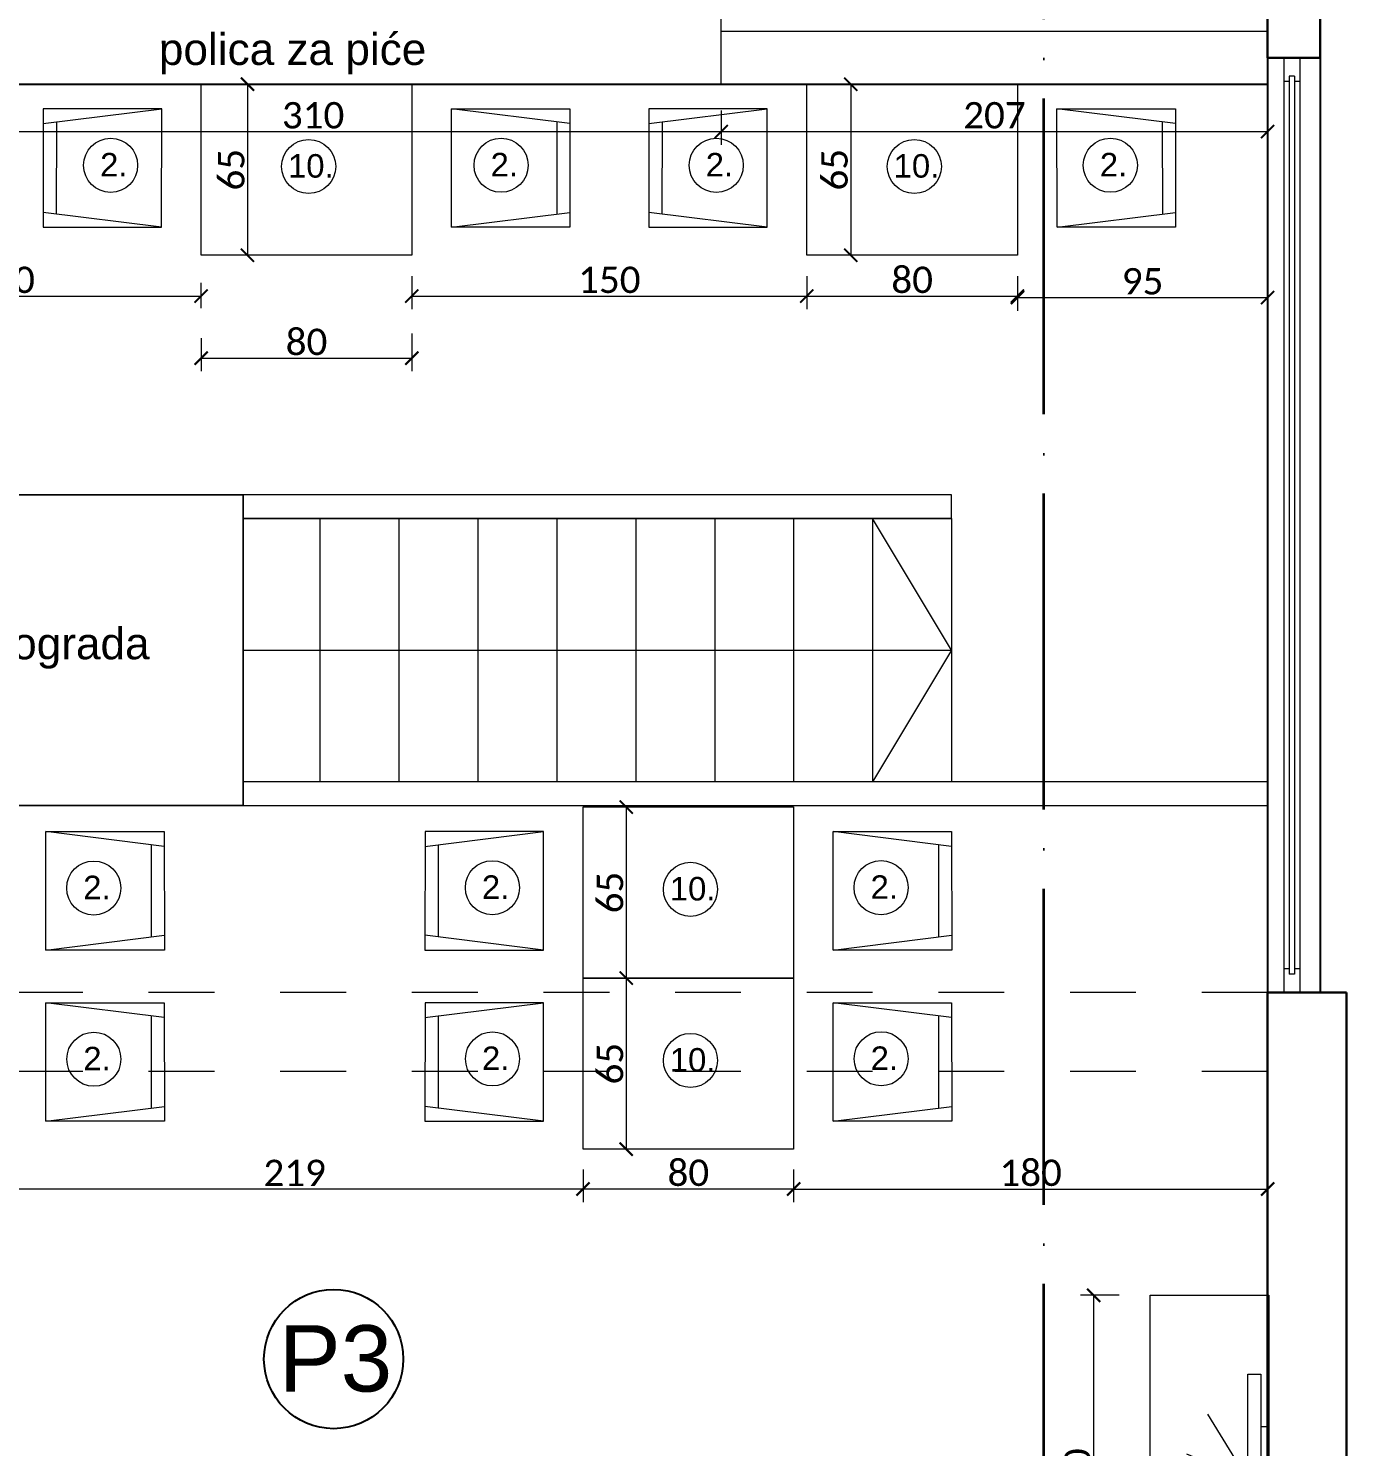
# Model space of a CAD drawing. Header units: centimetres. Extents: x -26724 to 60145, y -23645 to 6771.
# Drawn here: x -18456 to -17955, y -2598 to -2059 of the extents above; entities that cross this region are included whole.
import ezdxf

# ---------------------------------------------------------------- set-up
doc = ezdxf.new("R2010")
doc.units = ezdxf.units.CM
for name, pattern in [('ACAD_ISO04W100', [30, 24, -3, 0, -3]), ('AUSGEZOGEN', [0]), ('DALEKOVOD_VN', [5, 2.5, -2.5])]:
    doc.linetypes.add(name, pattern=pattern)
doc.layers.add('3.IZGLED 2', color=7, linetype='Continuous', lineweight=9, true_color=0x4a4a4a)
doc.layers.add('IZGLED 2', color=253, linetype='Continuous', lineweight=9, true_color=0x828282)
for name, color, linetype, lineweight in [('4.KOTE', 88, 'Continuous', 15), ('namestaj', 8, 'Continuous', 9), ('namjestaj', 150, 'Continuous', 5), ('otvori', 5, 'Continuous', 20), ('prozori', 140, 'Continuous', 13), ('zid', 7, 'Continuous', 40)]:
    doc.layers.add(name, color=color, linetype=linetype, lineweight=lineweight)
doc.layers.add('pozicije', color=7, linetype='Continuous')
doc.layers.add('tekst @ 50', color=7, linetype='Continuous')
doc.styles.add('0.12', font='arial.ttf', dxfattribs={"height": 0.12})
doc.styles.add('0.15', font='arial.ttf', dxfattribs={"height": 0.15})
doc.styles.add('Notes', font='arial.ttf', dxfattribs={"height": 3})
doc.styles.get("Standard").update_dxf_attribs({"font": 'calibri.ttf'})
doc.dimstyles.new('ja 1 50', dxfattribs={"dimtxt": 10, "dimasz": 5, "dimexe": 5, "dimexo": 5, "dimgap": 1, "dimtad": 1, "dimdec": 0, "dimtxsty": 'Standard', "dimblk": 'ARCHTICK', "dimcen": 2.5, "dimclrd": 256, "dimclrt": 7, "dimadec": 0, "dimazin": 0, "dimtfac": 1, "dimtdec": 0, "dimtix": 1, "dimtmove": 1, "dimatfit": 3, "dimldrblk": 'ARCHTICK', "dimfxl": 10, "dimfxlon": 1, "dimlwd": 0, "dimlwe": 9, "dimarcsym": 0})

# ---------------------------------------------------------------- blocks, each defined once
blk = doc.blocks.new('HHH')
at = {"layer": 'namjestaj', "linetype": 'AUSGEZOGEN', "lineweight": 18, "transparency": 33554687}
for p, q in [((2714.05, 1003.58, 13.5), (2714.05, 1068.58, 13.5)), ((2714.05, 1068.58, 13.5), (2794.05, 1068.58, 13.5)), ((2794.05, 1068.58, 13.5), (2794.05, 1003.58, 13.5)), ((2654.05, 1059.22, 13.5), (2654.03, 1014.22, 13.5)), ((2699.05, 1059.2, 13.5), (2654.05, 1059.22, 13.5)), ((2654.05, 1053.59, 13.5), (2699.05, 1059.2, 13.5)), ((2699.03, 1014.2, 13.5), (2699.05, 1059.2, 13.5)), ((2809.05, 1059.2, 13.5), (2854.05, 1059.22, 13.5)), ((2854.05, 1053.59, 13.5), (2809.05, 1059.2, 13.5)), ((2809.07, 1014.2, 13.5), (2809.05, 1059.2, 13.5)), ((2854.05, 1059.22, 13.5), (2854.07, 1014.22, 13.5)), ((2659.05, 1054.22, 13.5), (2659.03, 1019.22, 13.5)), ((2849.05, 1054.22, 13.5), (2849.07, 1019.22, 13.5)), ((2699.03, 1014.2, 13.5), (2654.03, 1019.84, 13.5)), ((2809.07, 1014.2, 13.5), (2854.07, 1019.84, 13.5)), ((2654.03, 1014.22, 13.5), (2699.03, 1014.2, 13.5)), ((2654.03, 1014.22, 13.5), (2654.03, 1014.22, 13.5)), ((2854.07, 1014.22, 13.5), (2809.07, 1014.2, 13.5)), ((2854.07, 1014.22, 13.5), (2854.07, 1014.22, 13.5)), ((2794.05, 1003.58, 13.5), (2714.05, 1003.58, 13.5)), ((2794.05, 1003.58, 13.5), (2794.05, 1003.58, 13.5))]:
    blk.add_line(p, q, dxfattribs=at)
blk = doc.blocks.new('UYYYYUUUUY')
at = {"layer": 'namestaj'}
for p, q in [((5448.04, -7059.31), (5437.38, -7076.64)), ((5424.75, -7104.17), (5424.75, -7064.17)), ((5424.75, -7064.17), (5427.75, -7064.17)), ((5440.91, -7080.76), (5455.81, -7074.54)), ((5440.91, -7087.58), (5455.81, -7093.79)), ((5448.04, -7109.03), (5437.38, -7091.7)), ((5427.75, -7104.17), (5424.75, -7104.17))]:
    blk.add_line(p, q, dxfattribs=at)
blk.add_lwpolyline([(5432.75, -7124.17), (5432.75, -7044.17), (5427.75, -7044.17), (5427.75, -7124.17), (5432.75, -7124.17)], dxfattribs=at)
blk = doc.blocks.new('_ArchTick')
at = {"color": 0, "linetype": 'ByBlock', "const_width": 0.15}
blk.add_lwpolyline([(-0.5, -0.5), (0.5, 0.5)], dxfattribs=at)
blk = doc.blocks.new('*D2573')
at = {"layer": '4.KOTE', "color": 0, "lineweight": 9, "transparency": 16777216}
for p, q in [((-18240.07, 11.97), (-18240.07, 25.19)), ((-18150.07, 10.19), (-18150.07, 25.19))]:
    blk.add_line(p, q, dxfattribs=at)
at = {"layer": '4.KOTE', "lineweight": 0, "transparency": 16777216}
blk.add_line((-18240.07, 20.19), (-18150.07, 20.19), dxfattribs=at)
at = {"layer": 'Defpoints', "color": 0, "transparency": 16777216}
for p in [(-18150.07, 20.19), (-18240.07, 0, 13.5), (-18150.07, -2870.26, 13.5)]:
    blk.add_point(p, dxfattribs=at)
at = {"layer": '4.KOTE', "lineweight": 0, "transparency": 16777216, "xscale": 5, "yscale": 5, "zscale": 5, "rotation": 180}
blk.add_blockref('_ArchTick', (-18240.07, 20.19), dxfattribs=at)
at = {"layer": '4.KOTE', "lineweight": 0, "transparency": 16777216, "xscale": 5, "yscale": 5, "zscale": 5}
blk.add_blockref('_ArchTick', (-18150.07, 20.19), dxfattribs=at)
at = {"layer": '4.KOTE', "color": 7, "transparency": 16777216, "insert": (-18195.07, 26.31), "char_height": 10, "attachment_point": 5}
blk.add_mtext('90', dxfattribs=at)
blk = doc.blocks.new('*D2589')
at = {"layer": '4.KOTE', "color": 0, "lineweight": 9, "transparency": 16777216}
for p, q in [((-18041.43, -2540.26), (-18056.17, -2540.26)), ((-18041.51, -2680.26), (-18056.17, -2680.26))]:
    blk.add_line(p, q, dxfattribs=at)
at = {"layer": '4.KOTE', "lineweight": 0, "transparency": 16777216}
blk.add_line((-18051.17, -2540.26), (-18051.17, -2680.26), dxfattribs=at)
at = {"layer": 'Defpoints', "color": 0, "transparency": 16777216}
for p in [(-17985.07, -2540.26, 13.5), (-18051.17, -2680.26), (-17994.28, -2680.26, 13.5)]:
    blk.add_point(p, dxfattribs=at)
at = {"layer": '4.KOTE', "lineweight": 0, "transparency": 16777216, "xscale": 5, "yscale": 5, "zscale": 5}
for p, rotation in [((-18051.17, -2540.26), 90), ((-18051.17, -2680.26), 270)]:
    blk.add_blockref('_ArchTick', p, dxfattribs=dict(at, rotation=rotation))
at = {"layer": '4.KOTE', "color": 7, "transparency": 16777216, "insert": (-18057.29, -2610.26), "char_height": 10, "attachment_point": 5, "rotation": 90}
blk.add_mtext('140', dxfattribs=at)
blk = doc.blocks.new('*D2591')
at = {"layer": '4.KOTE', "color": 0, "lineweight": 9, "transparency": 16777216}
for p, q in [((-18245.07, -2492.46), (-18245.07, -2504.91)), ((-18165.07, -2492.46), (-18165.07, -2504.91))]:
    blk.add_line(p, q, dxfattribs=at)
at = {"layer": '4.KOTE', "lineweight": 0, "transparency": 16777216}
blk.add_line((-18165.07, -2499.91), (-18245.07, -2499.91), dxfattribs=at)
at = {"layer": 'Defpoints', "color": 0, "transparency": 16777216}
for p in [(-18245.07, -2484.8, 13.5), (-18165.07, -2484.8, 13.5), (-18245.07, -2499.91)]:
    blk.add_point(p, dxfattribs=at)
at = {"layer": '4.KOTE', "lineweight": 0, "transparency": 16777216, "xscale": 5, "yscale": 5, "zscale": 5, "rotation": 180}
blk.add_blockref('_ArchTick', (-18245.07, -2499.91), dxfattribs=at)
at = {"layer": '4.KOTE', "lineweight": 0, "transparency": 16777216, "xscale": 5, "yscale": 5, "zscale": 5}
blk.add_blockref('_ArchTick', (-18165.07, -2499.91), dxfattribs=at)
at = {"layer": '4.KOTE', "color": 7, "transparency": 16777216, "insert": (-18205.07, -2493.79), "char_height": 10, "attachment_point": 5}
blk.add_mtext('80', dxfattribs=at)
blk = doc.blocks.new('*D2592')
at = {"layer": '4.KOTE', "color": 0, "lineweight": 9, "transparency": 16777216}
for p, q in [((-18165.07, -2492.46), (-18165.07, -2504.91)), ((-17985.07, -2492.46), (-17985.07, -2504.91))]:
    blk.add_line(p, q, dxfattribs=at)
at = {"layer": '4.KOTE', "lineweight": 0, "transparency": 16777216}
blk.add_line((-18165.07, -2499.91), (-17985.07, -2499.91), dxfattribs=at)
at = {"layer": 'Defpoints', "color": 0, "transparency": 16777216}
for p in [(-18165.07, -2484.8, 13.5), (-17985.07, -2484.8, 13.5), (-17985.07, -2499.91)]:
    blk.add_point(p, dxfattribs=at)
at = {"layer": '4.KOTE', "lineweight": 0, "transparency": 16777216, "xscale": 5, "yscale": 5, "zscale": 5, "rotation": 180}
blk.add_blockref('_ArchTick', (-18165.07, -2499.91), dxfattribs=at)
at = {"layer": '4.KOTE', "lineweight": 0, "transparency": 16777216, "xscale": 5, "yscale": 5, "zscale": 5}
blk.add_blockref('_ArchTick', (-17985.07, -2499.91), dxfattribs=at)
at = {"layer": '4.KOTE', "color": 7, "transparency": 16777216, "insert": (-18075.07, -2493.79), "char_height": 10, "attachment_point": 5}
blk.add_mtext('180', dxfattribs=at)
blk = doc.blocks.new('*D2593')
at = {"layer": '4.KOTE', "color": 0, "lineweight": 9, "transparency": 16777216}
for p, q in [((-18464.07, -2492.46), (-18464.07, -2504.91)), ((-18245.07, -2492.46), (-18245.07, -2504.91))]:
    blk.add_line(p, q, dxfattribs=at)
at = {"layer": '4.KOTE', "lineweight": 0, "transparency": 16777216}
blk.add_line((-18245.07, -2499.91), (-18464.07, -2499.91), dxfattribs=at)
at = {"layer": 'Defpoints', "color": 0, "transparency": 16777216}
for p in [(-18464.07, -2484.8, 13.5), (-18245.07, -2484.8, 13.5), (-18464.07, -2499.91)]:
    blk.add_point(p, dxfattribs=at)
at = {"layer": '4.KOTE', "lineweight": 0, "transparency": 16777216, "xscale": 5, "yscale": 5, "zscale": 5, "rotation": 180}
blk.add_blockref('_ArchTick', (-18464.07, -2499.91), dxfattribs=at)
at = {"layer": '4.KOTE', "lineweight": 0, "transparency": 16777216, "xscale": 5, "yscale": 5, "zscale": 5}
blk.add_blockref('_ArchTick', (-18245.07, -2499.91), dxfattribs=at)
at = {"layer": '4.KOTE', "color": 7, "transparency": 16777216, "insert": (-18354.57, -2493.79), "char_height": 10, "attachment_point": 5}
blk.add_mtext('219', dxfattribs=at)
blk = doc.blocks.new('*D2597')
at = {"layer": '4.KOTE', "color": 0, "lineweight": 9, "transparency": 16777216}
for p, q in [((-18460.66, -2354.8), (-18475.63, -2354.8)), ((-18460.66, -2419.8), (-18475.63, -2419.8))]:
    blk.add_line(p, q, dxfattribs=at)
at = {"layer": '4.KOTE', "lineweight": 0, "transparency": 16777216}
blk.add_line((-18470.63, -2354.8), (-18470.63, -2419.8), dxfattribs=at)
at = {"layer": 'Defpoints', "color": 0, "transparency": 16777216}
for p in [(-18245.07, -2354.8, 13.5), (-18470.63, -2419.8), (-18245.07, -2419.8, 13.5)]:
    blk.add_point(p, dxfattribs=at)
at = {"layer": '4.KOTE', "lineweight": 0, "transparency": 16777216, "xscale": 5, "yscale": 5, "zscale": 5}
for p, rotation in [((-18470.63, -2354.8), 90), ((-18470.63, -2419.8), 270)]:
    blk.add_blockref('_ArchTick', p, dxfattribs=dict(at, rotation=rotation))
at = {"layer": '4.KOTE', "color": 7, "transparency": 16777216, "insert": (-18476.75, -2387.3), "char_height": 10, "attachment_point": 5, "rotation": 90}
blk.add_mtext('65', dxfattribs=at)
blk = doc.blocks.new('*D2598')
at = {"layer": '4.KOTE', "color": 0, "lineweight": 9, "transparency": 16777216}
for p, q in [((-18236.34, -2354.8), (-18223.66, -2354.8)), ((-18236.34, -2419.8), (-18223.66, -2419.8))]:
    blk.add_line(p, q, dxfattribs=at)
at = {"layer": '4.KOTE', "lineweight": 0, "transparency": 16777216}
blk.add_line((-18228.66, -2354.8), (-18228.66, -2419.8), dxfattribs=at)
at = {"layer": 'Defpoints', "color": 0, "transparency": 16777216}
for p in [(-18245.07, -2354.8, 13.5), (-18245.07, -2419.8, 13.5), (-18228.66, -2419.8)]:
    blk.add_point(p, dxfattribs=at)
at = {"layer": '4.KOTE', "lineweight": 0, "transparency": 16777216, "xscale": 5, "yscale": 5, "zscale": 5}
for p, rotation in [((-18228.66, -2354.8), 90), ((-18228.66, -2419.8), 270)]:
    blk.add_blockref('_ArchTick', p, dxfattribs=dict(at, rotation=rotation))
at = {"layer": '4.KOTE', "color": 7, "transparency": 16777216, "insert": (-18234.77, -2387.3), "char_height": 10, "attachment_point": 5, "rotation": 90}
blk.add_mtext('65', dxfattribs=at)
blk = doc.blocks.new('*D2599')
at = {"layer": '4.KOTE', "color": 0, "lineweight": 9, "transparency": 16777216}
for p, q in [((-18236.34, -2419.8), (-18223.66, -2419.8)), ((-18230.39, -2484.8), (-18233.66, -2484.8))]:
    blk.add_line(p, q, dxfattribs=at)
at = {"layer": '4.KOTE', "lineweight": 0, "transparency": 16777216}
blk.add_line((-18228.66, -2419.8), (-18228.66, -2484.8), dxfattribs=at)
at = {"layer": 'Defpoints', "color": 0, "transparency": 16777216}
for p in [(-18245.07, -2419.8, 13.5), (-18228.66, -2484.8, 13.5), (-18228.66, -2484.8)]:
    blk.add_point(p, dxfattribs=at)
at = {"layer": '4.KOTE', "lineweight": 0, "transparency": 16777216, "xscale": 5, "yscale": 5, "zscale": 5}
for p, rotation in [((-18228.66, -2419.8), 90), ((-18228.66, -2484.8), 270)]:
    blk.add_blockref('_ArchTick', p, dxfattribs=dict(at, rotation=rotation))
at = {"layer": '4.KOTE', "color": 7, "transparency": 16777216, "insert": (-18234.77, -2452.3), "char_height": 10, "attachment_point": 5, "rotation": 90}
blk.add_mtext('65', dxfattribs=at)
blk = doc.blocks.new('*D2449')
at = {"layer": '4.KOTE', "color": 0, "lineweight": 9, "transparency": 16777216}
for p, q in [((-18540.07, -2151.09), (-18540.07, -2165.75)), ((-18390.07, -2165.36), (-18390.07, -2155.75))]:
    blk.add_line(p, q, dxfattribs=at)
at = {"layer": '4.KOTE', "lineweight": 0, "transparency": 16777216}
blk.add_line((-18540.07, -2160.75), (-18390.07, -2160.75), dxfattribs=at)
at = {"layer": 'Defpoints', "color": 0, "transparency": 16777216}
for p in [(-18540.07, -2103.84, 13.5), (-18390.07, -2160.75), (-18390.07, -2168.84, 13.5)]:
    blk.add_point(p, dxfattribs=at)
at = {"layer": '4.KOTE', "lineweight": 0, "transparency": 16777216, "xscale": 5, "yscale": 5, "zscale": 5, "rotation": 180}
blk.add_blockref('_ArchTick', (-18540.07, -2160.75), dxfattribs=at)
at = {"layer": '4.KOTE', "lineweight": 0, "transparency": 16777216, "xscale": 5, "yscale": 5, "zscale": 5}
blk.add_blockref('_ArchTick', (-18390.07, -2160.75), dxfattribs=at)
at = {"layer": '4.KOTE', "color": 7, "transparency": 16777216, "insert": (-18465.07, -2154.63), "char_height": 10, "attachment_point": 5}
blk.add_mtext('150', dxfattribs=at)
blk = doc.blocks.new('*D2600')
at = {"layer": '4.KOTE', "color": 0, "lineweight": 9, "transparency": 16777216}
for p, q in [((-18310.07, -2174.99), (-18310.07, -2189.33)), ((-18390.07, -2176.8), (-18390.07, -2189.33))]:
    blk.add_line(p, q, dxfattribs=at)
at = {"layer": '4.KOTE', "lineweight": 0, "transparency": 16777216}
blk.add_line((-18390.07, -2184.33), (-18310.07, -2184.33), dxfattribs=at)
at = {"layer": 'Defpoints', "color": 0, "transparency": 16777216}
for p in [(-18310.07, -2145.26, 13.5), (-18390.07, -2168.84, 13.5), (-18310.07, -2184.33)]:
    blk.add_point(p, dxfattribs=at)
at = {"layer": '4.KOTE', "lineweight": 0, "transparency": 16777216, "xscale": 5, "yscale": 5, "zscale": 5, "rotation": 180}
blk.add_blockref('_ArchTick', (-18390.07, -2184.33), dxfattribs=at)
at = {"layer": '4.KOTE', "lineweight": 0, "transparency": 16777216, "xscale": 5, "yscale": 5, "zscale": 5}
blk.add_blockref('_ArchTick', (-18310.07, -2184.33), dxfattribs=at)
at = {"layer": '4.KOTE', "color": 7, "transparency": 16777216, "insert": (-18350.07, -2178.21), "char_height": 10, "attachment_point": 5}
blk.add_mtext('80', dxfattribs=at)
blk = doc.blocks.new('*D2601')
at = {"layer": '4.KOTE', "color": 0, "lineweight": 9, "transparency": 16777216}
for p, q in [((-18310.07, -2153.22), (-18310.07, -2165.75)), ((-18160.07, -2153.22), (-18160.07, -2165.75))]:
    blk.add_line(p, q, dxfattribs=at)
at = {"layer": '4.KOTE', "lineweight": 0, "transparency": 16777216}
blk.add_line((-18310.07, -2160.75), (-18160.07, -2160.75), dxfattribs=at)
at = {"layer": 'Defpoints', "color": 0, "transparency": 16777216}
for p in [(-18310.07, -2145.26, 13.5), (-18160.07, -2145.26, 13.5), (-18160.07, -2160.75)]:
    blk.add_point(p, dxfattribs=at)
at = {"layer": '4.KOTE', "lineweight": 0, "transparency": 16777216, "xscale": 5, "yscale": 5, "zscale": 5, "rotation": 180}
blk.add_blockref('_ArchTick', (-18310.07, -2160.75), dxfattribs=at)
at = {"layer": '4.KOTE', "lineweight": 0, "transparency": 16777216, "xscale": 5, "yscale": 5, "zscale": 5}
blk.add_blockref('_ArchTick', (-18160.07, -2160.75), dxfattribs=at)
at = {"layer": '4.KOTE', "color": 7, "transparency": 16777216, "insert": (-18235.07, -2154.63), "char_height": 10, "attachment_point": 5}
blk.add_mtext('150', dxfattribs=at)
blk = doc.blocks.new('*D2602')
at = {"layer": '4.KOTE', "color": 0, "lineweight": 9, "transparency": 16777216}
for p, q in [((-18160.07, -2153.22), (-18160.07, -2165.75)), ((-18080.07, -2153.22), (-18080.07, -2165.75))]:
    blk.add_line(p, q, dxfattribs=at)
at = {"layer": '4.KOTE', "lineweight": 0, "transparency": 16777216}
blk.add_line((-18160.07, -2160.75), (-18080.07, -2160.75), dxfattribs=at)
at = {"layer": 'Defpoints', "color": 0, "transparency": 16777216}
for p in [(-18160.07, -2145.26, 13.5), (-18080.07, -2145.26, 13.5), (-18080.07, -2160.75)]:
    blk.add_point(p, dxfattribs=at)
at = {"layer": '4.KOTE', "lineweight": 0, "transparency": 16777216, "xscale": 5, "yscale": 5, "zscale": 5, "rotation": 180}
blk.add_blockref('_ArchTick', (-18160.07, -2160.75), dxfattribs=at)
at = {"layer": '4.KOTE', "lineweight": 0, "transparency": 16777216, "xscale": 5, "yscale": 5, "zscale": 5}
blk.add_blockref('_ArchTick', (-18080.07, -2160.75), dxfattribs=at)
at = {"layer": '4.KOTE', "color": 7, "transparency": 16777216, "insert": (-18120.07, -2154.63), "char_height": 10, "attachment_point": 5}
blk.add_mtext('80', dxfattribs=at)
blk = doc.blocks.new('*D2603')
at = {"layer": '4.KOTE', "color": 0, "lineweight": 9, "transparency": 16777216}
for p, q in [((-18080.07, -2153.69), (-18080.07, -2166.31)), ((-17985.07, -2153.79), (-17985.07, -2166.31))]:
    blk.add_line(p, q, dxfattribs=at)
at = {"layer": '4.KOTE', "lineweight": 0, "transparency": 16777216}
blk.add_line((-18080.07, -2161.31), (-17985.07, -2161.31), dxfattribs=at)
at = {"layer": 'Defpoints', "color": 0, "transparency": 16777216}
for p in [(-18080.07, -2145.26, 13.5), (-17985.07, -2145.82, 13.5), (-17985.07, -2161.31)]:
    blk.add_point(p, dxfattribs=at)
at = {"layer": '4.KOTE', "lineweight": 0, "transparency": 16777216, "xscale": 5, "yscale": 5, "zscale": 5, "rotation": 180}
blk.add_blockref('_ArchTick', (-18080.07, -2161.31), dxfattribs=at)
at = {"layer": '4.KOTE', "lineweight": 0, "transparency": 16777216, "xscale": 5, "yscale": 5, "zscale": 5}
blk.add_blockref('_ArchTick', (-17985.07, -2161.31), dxfattribs=at)
at = {"layer": '4.KOTE', "color": 7, "transparency": 16777216, "insert": (-18032.57, -2155.19), "char_height": 10, "attachment_point": 5}
blk.add_mtext('95', dxfattribs=at)
blk = doc.blocks.new('*D2605')
at = {"layer": '4.KOTE', "color": 0, "lineweight": 9, "transparency": 16777216}
for p, q in [((-18364.93, -2080.26), (-18377.49, -2080.26)), ((-18366.91, -2145.26), (-18377.49, -2145.26))]:
    blk.add_line(p, q, dxfattribs=at)
at = {"layer": '4.KOTE', "lineweight": 0, "transparency": 16777216}
blk.add_line((-18372.49, -2080.26), (-18372.49, -2145.26), dxfattribs=at)
at = {"layer": 'Defpoints', "color": 0, "transparency": 16777216}
for p in [(-18356.79, -2080.26, 13.5), (-18372.49, -2145.26), (-18363.29, -2145.26, 13.5)]:
    blk.add_point(p, dxfattribs=at)
at = {"layer": '4.KOTE', "lineweight": 0, "transparency": 16777216, "xscale": 5, "yscale": 5, "zscale": 5}
for p, rotation in [((-18372.49, -2080.26), 90), ((-18372.49, -2145.26), 270)]:
    blk.add_blockref('_ArchTick', p, dxfattribs=dict(at, rotation=rotation))
at = {"layer": '4.KOTE', "color": 7, "transparency": 16777216, "insert": (-18378.61, -2112.76), "char_height": 10, "attachment_point": 5, "rotation": 90}
blk.add_mtext('65', dxfattribs=at)
blk = doc.blocks.new('*D2422')
at = {"layer": '4.KOTE', "color": 0, "lineweight": 9, "transparency": 16777216}
for p, q in [((-18134.43, -2080.26), (-18148.4, -2080.26)), ((-18134.64, -2145.26), (-18148.4, -2145.26))]:
    blk.add_line(p, q, dxfattribs=at)
at = {"layer": '4.KOTE', "lineweight": 0, "transparency": 16777216}
blk.add_line((-18143.4, -2080.26), (-18143.4, -2145.26), dxfattribs=at)
at = {"layer": 'Defpoints', "color": 0, "transparency": 16777216}
for p in [(-18113.92, -2080.26, 13.5), (-18143.4, -2145.26), (-18117.4, -2145.26, 13.5)]:
    blk.add_point(p, dxfattribs=at)
at = {"layer": '4.KOTE', "lineweight": 0, "transparency": 16777216, "xscale": 5, "yscale": 5, "zscale": 5}
for p, rotation in [((-18143.4, -2080.26), 90), ((-18143.4, -2145.26), 270)]:
    blk.add_blockref('_ArchTick', p, dxfattribs=dict(at, rotation=rotation))
at = {"layer": '4.KOTE', "color": 7, "transparency": 16777216, "insert": (-18149.52, -2112.76), "char_height": 10, "attachment_point": 5, "rotation": 90}
blk.add_mtext('65', dxfattribs=at)
blk = doc.blocks.new('*D2687')
at = {"layer": '4.KOTE', "color": 0, "lineweight": 9, "transparency": 16777216}
for p, q in [((-18502.57, -2090.32), (-18502.57, -2103.26)), ((-18192.57, -2090.32), (-18192.57, -2103.26))]:
    blk.add_line(p, q, dxfattribs=at)
at = {"layer": '4.KOTE', "lineweight": 0, "transparency": 16777216}
blk.add_line((-18502.57, -2098.26), (-18192.57, -2098.26), dxfattribs=at)
at = {"layer": 'Defpoints', "color": 0, "transparency": 16777216}
for p in [(-18502.57, -2080.26, 13.5), (-18192.57, -2080.26, 13.5), (-18192.57, -2098.26)]:
    blk.add_point(p, dxfattribs=at)
at = {"layer": '4.KOTE', "lineweight": 0, "transparency": 16777216, "xscale": 5, "yscale": 5, "zscale": 5, "rotation": 180}
blk.add_blockref('_ArchTick', (-18502.57, -2098.26), dxfattribs=at)
at = {"layer": '4.KOTE', "lineweight": 0, "transparency": 16777216, "xscale": 5, "yscale": 5, "zscale": 5}
blk.add_blockref('_ArchTick', (-18192.57, -2098.26), dxfattribs=at)
at = {"layer": '4.KOTE', "color": 7, "transparency": 16777216, "insert": (-18347.57, -2092.13), "char_height": 10, "attachment_point": 5}
blk.add_mtext('310', dxfattribs=at)
blk = doc.blocks.new('*D2688')
at = {"layer": '4.KOTE', "color": 0, "lineweight": 9, "transparency": 16777216}
for p, q in [((-18192.57, -2090.32), (-18192.57, -2103.26)), ((-17985.07, -2090.32), (-17985.07, -2103.26))]:
    blk.add_line(p, q, dxfattribs=at)
at = {"layer": '4.KOTE', "lineweight": 0, "transparency": 16777216}
blk.add_line((-18192.57, -2098.26), (-17985.07, -2098.26), dxfattribs=at)
at = {"layer": 'Defpoints', "color": 0, "transparency": 16777216}
for p in [(-18192.57, -2080.26, 13.5), (-17985.07, -2080.26, 13.5), (-17985.07, -2098.26)]:
    blk.add_point(p, dxfattribs=at)
at = {"layer": '4.KOTE', "lineweight": 0, "transparency": 16777216, "xscale": 5, "yscale": 5, "zscale": 5, "rotation": 180}
blk.add_blockref('_ArchTick', (-18192.57, -2098.26), dxfattribs=at)
at = {"layer": '4.KOTE', "lineweight": 0, "transparency": 16777216, "xscale": 5, "yscale": 5, "zscale": 5}
blk.add_blockref('_ArchTick', (-17985.07, -2098.26), dxfattribs=at)
at = {"layer": '4.KOTE', "color": 7, "transparency": 16777216, "insert": (-18088.82, -2092.13), "char_height": 10, "attachment_point": 5}
blk.add_mtext('207', dxfattribs=at)

msp = doc.modelspace()

# ---------------------------------------------------------------- linework, layer by layer
at = {"elevation": 13.5}
msp.add_lwpolyline([(-17985.07, -2055.26), (-18710.07, -2055.26), (-18710.07, -2080.26), (-17985.07, -2080.26)], dxfattribs=at)
at = {"color": 2}
msp.add_circle((-18339.77, -2564.49), 26.45, dxfattribs=at)
at = {"layer": '3.IZGLED 2', "transparency": 33554687}
for p, q in [((-18345.07, -2245.26, 13.5), (-18345.07, -2345.26, 13.5)), ((-18315.07, -2245.26, 13.5), (-18315.07, -2345.26, 13.5)), ((-18285.07, -2245.26, 13.5), (-18285.07, -2345.26, 13.5)), ((-18255.07, -2245.26, 13.5), (-18255.07, -2345.26, 13.5)), ((-18225.07, -2245.26, 13.5), (-18225.07, -2345.26, 13.5)), ((-18195.07, -2245.26, 13.5), (-18195.07, -2345.26, 13.5)), ((-18165.07, -2245.26, 13.5), (-18165.07, -2345.26, 13.5)), ((-18135.07, -2245.26, 13.5), (-18135.07, -2345.26, 13.5)), ((-18105.07, -2245.26, 13.5), (-18105.07, -2345.26, 13.5))]:
    msp.add_line(p, q, dxfattribs=at)
at = {"layer": '3.IZGLED 2'}
for p, q in [((-18105.07, -2295.26, 13.5), (-18135.07, -2245.26, 13.5)), ((-18374.07, -2295.26, 13.5), (-18105.07, -2295.26, 13.5)), ((-18105.07, -2295.26, 13.5), (-18135.07, -2345.26, 13.5))]:
    msp.add_line(p, q, dxfattribs=at)
at = {"layer": '3.IZGLED 2', "color": 32, "linetype": 'DALEKOVOD_VN', "ltscale": 10, "true_color": 0xcd6928}
for p, q in [((-17985.07, -2425.26, 13.5), (-19185.07, -2425.26, 13.5)), ((-17985.07, -2455.26, 13.5), (-19185.07, -2455.26, 13.5))]:
    msp.add_line(p, q, dxfattribs=at)
at = {"layer": 'IZGLED 2', "color": 32, "linetype": 'ACAD_ISO04W100', "lineweight": 35, "ltscale": 5}
msp.add_line((-18070.01, -3106.26, 13.5), (-18070.01, -1929.59, 13.5), dxfattribs=at)
at = {"layer": 'IZGLED 2', "lineweight": 25, "ltscale": 12}
for p, q in [((-17985.07, -2070.26, 13.5), (-17985.07, -2425.26, 13.5)), ((-17965.07, -2070.26, 13.5), (-17965.07, -2425.26, 13.5))]:
    msp.add_line(p, q, dxfattribs=at)
at = {"layer": 'namestaj'}
for centre in [(-18424.47, -2111.08), (-18276.17, -2111.06), (-18194.47, -2111.08), (-18044.8, -2111.06), (-18349.26, -2111.54, -40.5), (-18119.26, -2111.54, -40.5), (-18430.87, -2385.6), (-18279.47, -2385.47), (-18131.87, -2385.45), (-18204.26, -2386.08, -40.5), (-18279.44, -2450.47), (-18131.84, -2450.45), (-18430.84, -2450.6), (-18204.26, -2451.08, -40.5)]:
    msp.add_circle(centre, 10.27, dxfattribs=at)
at = {"layer": 'namjestaj', "transparency": 33554687}
for p, q in [((-18374.07, -2354.26, 13.5), (-18374.07, -2236.26, 13.5)), ((-18105.07, -2245.26, 13.5), (-18374.07, -2245.26, 13.5))]:
    msp.add_line(p, q, dxfattribs=at)
at = {"layer": 'namjestaj', "linetype": 'AUSGEZOGEN', "lineweight": 18, "transparency": 33554687}
for p, q in [((-18245.07, -2419.8, 13.5), (-18245.07, -2354.8, 13.5)), ((-18245.07, -2354.8, 13.5), (-18165.07, -2354.8, 13.5)), ((-18165.07, -2354.8, 13.5), (-18165.07, -2419.8, 13.5)), ((-18449.07, -2364.18, 13.5), (-18404.07, -2364.16, 13.5)), ((-18404.07, -2369.78, 13.5), (-18449.07, -2364.18, 13.5)), ((-18449.05, -2409.18, 13.5), (-18449.07, -2364.18, 13.5)), ((-18404.07, -2364.16, 13.5), (-18404.05, -2409.16, 13.5)), ((-18305.07, -2364.16, 13.5), (-18305.09, -2409.16, 13.5)), ((-18305.08, -2369.78, 13.5), (-18260.07, -2364.18, 13.5)), ((-18260.07, -2364.18, 13.5), (-18305.07, -2364.16, 13.5)), ((-18260.09, -2409.18, 13.5), (-18260.07, -2364.18, 13.5)), ((-18150.07, -2364.18, 13.5), (-18105.07, -2364.16, 13.5)), ((-18105.07, -2369.78, 13.5), (-18150.07, -2364.18, 13.5)), ((-18150.05, -2409.18, 13.5), (-18150.07, -2364.18, 13.5)), ((-18105.07, -2364.16, 13.5), (-18105.05, -2409.16, 13.5)), ((-18409.07, -2369.16, 13.5), (-18409.05, -2404.16, 13.5)), ((-18300.08, -2369.16, 13.5), (-18300.09, -2404.16, 13.5)), ((-18110.07, -2369.16, 13.5), (-18110.05, -2404.16, 13.5)), ((-18449.05, -2409.18, 13.5), (-18404.06, -2403.53, 13.5)), ((-18260.09, -2409.18, 13.5), (-18305.09, -2403.53, 13.5)), ((-18150.05, -2409.18, 13.5), (-18105.06, -2403.53, 13.5)), ((-18404.05, -2409.16, 13.5), (-18449.05, -2409.18, 13.5)), ((-18404.05, -2409.16, 13.5), (-18404.05, -2409.16, 13.5)), ((-18305.09, -2409.16, 13.5), (-18260.09, -2409.18, 13.5)), ((-18305.09, -2409.16, 13.5), (-18305.09, -2409.16, 13.5)), ((-18105.05, -2409.16, 13.5), (-18150.05, -2409.18, 13.5)), ((-18105.05, -2409.16, 13.5), (-18105.05, -2409.16, 13.5)), ((-18165.07, -2419.8, 13.5), (-18245.07, -2419.8, 13.5)), ((-18245.07, -2484.8, 13.5), (-18245.07, -2419.8, 13.5)), ((-18245.07, -2419.8, 13.5), (-18165.07, -2419.8, 13.5)), ((-18165.07, -2419.8, 13.5), (-18165.07, -2419.8, 13.5)), ((-18165.07, -2419.8, 13.5), (-18165.07, -2484.8, 13.5)), ((-18449.07, -2429.18, 13.5), (-18404.07, -2429.16, 13.5)), ((-18404.07, -2434.78, 13.5), (-18449.07, -2429.18, 13.5)), ((-18449.05, -2474.18, 13.5), (-18449.07, -2429.18, 13.5)), ((-18404.07, -2429.16, 13.5), (-18404.05, -2474.16, 13.5)), ((-18305.07, -2429.16, 13.5), (-18305.09, -2474.16, 13.5)), ((-18305.08, -2434.78, 13.5), (-18260.07, -2429.18, 13.5)), ((-18260.07, -2429.18, 13.5), (-18305.07, -2429.16, 13.5)), ((-18260.09, -2474.18, 13.5), (-18260.07, -2429.18, 13.5)), ((-18150.07, -2429.18, 13.5), (-18105.07, -2429.16, 13.5)), ((-18105.07, -2434.78, 13.5), (-18150.07, -2429.18, 13.5)), ((-18150.05, -2474.18, 13.5), (-18150.07, -2429.18, 13.5)), ((-18105.07, -2429.16, 13.5), (-18105.05, -2474.16, 13.5)), ((-18409.07, -2434.16, 13.5), (-18409.05, -2469.16, 13.5)), ((-18300.08, -2434.16, 13.5), (-18300.09, -2469.16, 13.5)), ((-18110.07, -2434.16, 13.5), (-18110.05, -2469.16, 13.5)), ((-18449.05, -2474.18, 13.5), (-18404.06, -2468.53, 13.5)), ((-18260.09, -2474.18, 13.5), (-18305.09, -2468.53, 13.5)), ((-18150.05, -2474.18, 13.5), (-18105.06, -2468.53, 13.5)), ((-18404.05, -2474.16, 13.5), (-18449.05, -2474.18, 13.5)), ((-18404.05, -2474.16, 13.5), (-18404.05, -2474.16, 13.5)), ((-18305.09, -2474.16, 13.5), (-18260.09, -2474.18, 13.5)), ((-18305.09, -2474.16, 13.5), (-18305.09, -2474.16, 13.5)), ((-18105.05, -2474.16, 13.5), (-18150.05, -2474.18, 13.5)), ((-18105.05, -2474.16, 13.5), (-18105.05, -2474.16, 13.5)), ((-18165.07, -2484.8, 13.5), (-18245.07, -2484.8, 13.5)), ((-18165.07, -2484.8, 13.5), (-18165.07, -2484.8, 13.5))]:
    msp.add_line(p, q, dxfattribs=at)
at = {"layer": 'namjestaj', "color": 240, "true_color": 0xed1f24, "elevation": 13.5}
msp.add_lwpolyline([(-18192.57, -2080.26), (-18192.57, -2055.26), (-18502.57, -2055.26), (-18502.57, -2080.26)], close=True, dxfattribs=at)
at = {"layer": 'namjestaj', "elevation": 13.5}
for points in [[(-18374.07, -2245.26), (-18105.07, -2245.26), (-18105.07, -2236.26), (-18544.07, -2236.26), (-18544.07, -2354.26), (-17985.07, -2354.26)], [(-17985.07, -2345.26), (-18374.07, -2345.26)]]:
    msp.add_lwpolyline(points, dxfattribs=at)
for points in [[(-18544.07, -2236.26), (-18374.07, -2236.26), (-18374.07, -2354.26), (-18544.07, -2354.26)], [(-17984.65, -2680.26), (-18029.65, -2680.26), (-18029.65, -2540.26), (-17984.65, -2540.26)]]:
    msp.add_lwpolyline(points, close=True, dxfattribs=at)
at = {"layer": 'otvori'}
msp.add_line((-17985.07, -2060.26, 13.5), (-18192.57, -2060.26, 13.5), dxfattribs=at)
at = {"layer": 'prozori'}
for p, q in [((-17978.86, -2070.26, 13.5), (-17978.86, -2425.26, 13.5)), ((-17972.86, -2070.26, 13.5), (-17972.86, -2425.26, 13.5)), ((-17976.86, -2079.26, 13.5), (-17978.86, -2079.26, 13.5)), ((-17976.86, -2077.26, 13.5), (-17976.86, -2418.26, 13.5)), ((-17974.86, -2077.26, 13.5), (-17976.86, -2077.26, 13.5)), ((-17974.86, -2077.26, 13.5), (-17974.86, -2418.26, 13.5)), ((-17972.86, -2079.26, 13.5), (-17974.86, -2079.26, 13.5)), ((-17976.86, -2416.26, 13.5), (-17978.86, -2416.26, 13.5)), ((-17974.86, -2418.26, 13.5), (-17976.86, -2418.26, 13.5)), ((-17972.86, -2416.26, 13.5), (-17974.86, -2416.26, 13.5))]:
    msp.add_line(p, q, dxfattribs=at)
at = {"layer": 'zid', "lineweight": 30}
for p, q in [((-17985.07, -2015.26, 13.5), (-17985.07, -2070.26, 13.5)), ((-17985.07, -2015.26, 13.5), (-17985.07, -2070.26, 13.5)), ((-17965.07, -2070.26, 13.5), (-17965.07, -2015.26, 13.5)), ((-17985.07, -2070.26, 13.5), (-17965.07, -2070.26, 13.5)), ((-17985.07, -2425.26, 13.5), (-17985.07, -2915.26, 13.5)), ((-17985.07, -2425.26, 13.5), (-17955.07, -2425.26, 13.5)), ((-17985.07, -2425.26, 13.5), (-17965.07, -2425.26, 13.5)), ((-17955.07, -2425.26, 13.5), (-17955.07, -2939.76, 13.5))]:
    msp.add_line(p, q, dxfattribs=at)

# ---------------------------------------------------------------- block references
for p in [(-21104.12, -3148.84), (-20874.12, -3148.84)]:
    msp.add_blockref('HHH', p)
at = {"layer": '4.KOTE', "xscale": -1}
msp.add_blockref('UYYYYUUUUY', (-12559.9, 4473.91, 13.5), dxfattribs=at)

# ---------------------------------------------------------------- texts
at = {"layer": 'IZGLED 2', "color": 2, "true_color": 0xf1eb1f, "style": '0.12'}
msp.add_text('P3', height=25.2, dxfattribs=at).set_placement((-18360.56, -2576.83, 13.5))
at = {"layer": 'pozicije', "style": '0.15'}
for s, p in [('2.', (-18428.46, -2115.32)), ('2.', (-18280.17, -2115.3)), ('2.', (-18198.46, -2115.32)), ('2.', (-18048.8, -2115.3)), ('10.', (-18357.1, -2115.77, -40.5)), ('10.', (-18127.1, -2115.77, -40.5)), ('2.', (-18434.86, -2389.84)), ('2.', (-18283.46, -2389.71)), ('2.', (-18135.86, -2389.69)), ('10.', (-18212.1, -2390.31, -40.5)), ('2.', (-18283.43, -2454.71)), ('2.', (-18135.83, -2454.69)), ('2.', (-18434.83, -2454.84)), ('10.', (-18212.1, -2455.31, -40.5))]:
    msp.add_text(s, height=8.93, dxfattribs=at).set_placement(p)
at = {"layer": 'tekst @ 50', "color": 7, "ltscale": 0.8, "char_height": 12, "attachment_point": 1, "style": 'Notes'}
for s, insert in [('{\\fArial|b0|i0|c238|p34;polica za piće}', (-18406.14, -2060.96, 13.5)), ('1.ograda', (-18475.83, -2286.7))]:
    msp.add_mtext_dynamic_manual_height_columns(s, width=290.6445, gutter_width=750, heights=[0], dxfattribs=dict(at, insert=insert))

# ---------------------------------------------------------------- dimensions: what is measured, and where the dimension line sits
at = {"layer": '4.KOTE'}
for base, p1, p2, picture, middle in [((-18150.07, 20.19), (-18240.07, 0, 13.5), (-18150.07, -2870.26, 13.5), '*D2573', (-18195.07, 26.31)), ((-18192.57, -2098.26), (-18502.57, -2080.26, 13.5), (-18192.57, -2080.26, 13.5), '*D2687', (-18347.57, -2092.13)), ((-17985.07315748, -2098.25735055), (-18192.57315748, -2080.25897106, 13.5), (-17985.07315748, -2080.25897106, 13.5), '*D2688', (-18088.82315748, -2092.13427363)), ((-18390.07, -2160.75), (-18540.07, -2103.84, 13.5), (-18390.07, -2168.84, 13.5), '*D2449', (-18465.07, -2154.63)), ((-18310.07, -2184.33), (-18390.07, -2168.84, 13.5), (-18310.07, -2145.26, 13.5), '*D2600', (-18350.07, -2178.21)), ((-18160.07, -2160.75), (-18310.07, -2145.26, 13.5), (-18160.07, -2145.26, 13.5), '*D2601', (-18235.07, -2154.63)), ((-18080.07, -2160.75), (-18160.07, -2145.26, 13.5), (-18080.07, -2145.26, 13.5), '*D2602', (-18120.07, -2154.63)), ((-17985.07, -2161.31), (-18080.07, -2145.26, 13.5), (-17985.07, -2145.82, 13.5), '*D2603', (-18032.57, -2155.19)), ((-18464.07, -2499.91), (-18245.07, -2484.8, 13.5), (-18464.07, -2484.8, 13.5), '*D2593', (-18354.57, -2493.79)), ((-18245.07, -2499.91), (-18165.07, -2484.8, 13.5), (-18245.07, -2484.8, 13.5), '*D2591', (-18205.07, -2493.79)), ((-17985.07, -2499.91), (-18165.07, -2484.8, 13.5), (-17985.07, -2484.8, 13.5), '*D2592', (-18075.07, -2493.79))]:
    dim = msp.add_linear_dim(base=base, p1=p1, p2=p2, dimstyle='ja 1 50', dxfattribs=at)
    dim.commit()
    dim.dimension.update_dxf_attribs({"geometry": picture, "text_midpoint": middle})
for base, p1, p2, picture, middle in [((-18372.49, -2145.26), (-18356.79, -2080.26, 13.5), (-18363.29, -2145.26, 13.5), '*D2605', (-18378.61, -2112.76)), ((-18143.4, -2145.26), (-18113.92, -2080.26, 13.5), (-18117.4, -2145.26, 13.5), '*D2422', (-18149.52, -2112.76)), ((-18470.63, -2419.8), (-18245.07, -2354.8, 13.5), (-18245.07, -2419.8, 13.5), '*D2597', (-18476.75, -2387.3)), ((-18228.66, -2419.8), (-18245.07, -2354.8, 13.5), (-18245.07, -2419.8, 13.5), '*D2598', (-18234.77, -2387.3)), ((-18228.66, -2484.8), (-18245.07, -2419.8, 13.5), (-18228.66, -2484.8, 13.5), '*D2599', (-18234.77, -2452.3)), ((-18051.17, -2680.26), (-17985.07, -2540.26, 13.5), (-17994.28, -2680.26, 13.5), '*D2589', (-18057.29, -2610.26))]:
    dim = msp.add_linear_dim(base=base, p1=p1, p2=p2, angle=90, dimstyle='ja 1 50', dxfattribs=at)
    dim.commit()
    dim.dimension.update_dxf_attribs({"geometry": picture, "text_midpoint": middle})

doc.saveas('drawing.dxf')
